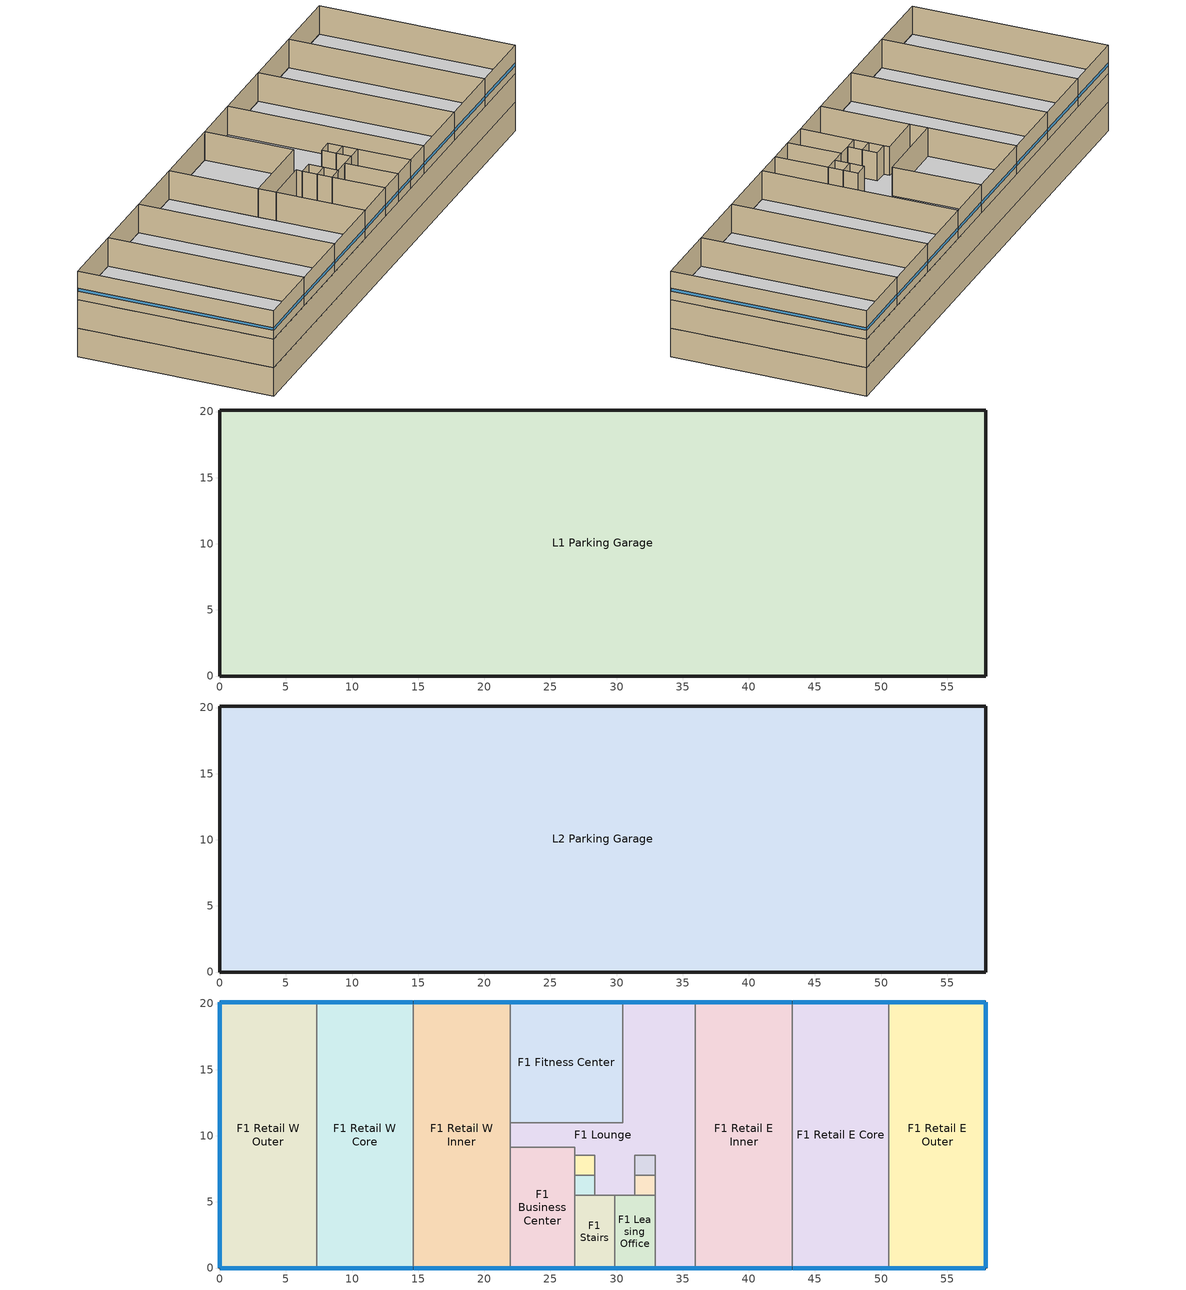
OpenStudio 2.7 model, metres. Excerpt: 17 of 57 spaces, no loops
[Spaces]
L1 Parking Garage
 floor ground (Surface 415 SlabOnOrBelowGrade): 57.91,20.12 57.91,0 0,0 0,20.12 z-6.1
 wall ground (Surface 416 BelowGradeWall): 57.91,0 57.91,20.12 z-6.1:-3.05
 wall ground (Surface 417 BelowGradeWall): 0,0 57.91,0 z-6.1:-3.05
 wall ground (Surface 418 BelowGradeWall): 0,20.12 0,0 z-6.1:-3.05
 wall ground (Surface 419 BelowGradeWall): 57.91,20.12 0,20.12 z-6.1:-3.05
L2 Parking Garage
 floor to L1 Parking Garage (ParkingGarageInteriorFloor): 57.91,20.12 57.91,0 0,0 0,20.12 z-3.05
 wall ground (Surface 422 BelowGradeWall): 0,0 57.91,0 z-3.05:0
 wall ground (Surface 423 BelowGradeWall): 0,20.12 0,0 z-3.05:0
 wall ground (Surface 424 BelowGradeWall): 57.91,20.12 0,20.12 z-3.05:0
 wall ground (Surface 425 BelowGradeWall): 57.91,0 57.91,20.12 z-3.05:0
F1 Business Center
 floor to L2 Parking Garage (OtherFloor): 26.82,9.14 26.82,0 21.95,0 21.95,9.14 z0
 wall outside (NonResMetalFramedWall): 21.95,0 26.82,0 z0:3.05
 wall to F1 Lounge (MetalFrameWallInterior): 26.82,8.53 26.82,9.14 21.95,9.14 z0:3.05
 wall to F1 Elevator NW (MetalFrameWallInterior): 26.82,7.01 26.82,8.53 z0:3.05
 wall to F1 Elevator SW (MetalFrameWallInterior): 26.82,5.49 26.82,7.01 z0:3.05
 wall to F1 Stairs (MetalFrameWallInterior): 26.82,0 26.82,5.49 z0:3.05
 wall to F1 Retail W Inner (MetalFrameWallInterior): 21.95,9.14 21.95,0 z0:3.05
 window (Nonres Fixed Window): 21.97,0 26.8,0 z0.91:1.22
F1 Lounge
 floor to L2 Parking Garage (OtherFloor): 35.97,20.12 35.97,0 32.92,0 32.92,8.53 31.39,8.53 31.39,5.49 28.35,5.49 28.35,8.53 26.82,8.53 26.82,9.14 21.95,9.14 21.95,10.97 30.48,10.97 30.48,20.12 z0
 wall outside (NonResMetalFramedWall): 32.92,0 35.97,0 / 35.97,20.12 30.48,20.12 z0:3.05
 wall to F1 Elevator NE: 31.39,7.01 31.39,8.53 32.92,8.53 32.92,7.01 z0:3.05
 wall to F1 Elevator NW: 26.82,8.53 28.35,8.53 28.35,7.01 z0:3.05
 wall to F1 Elevator SE: 31.39,5.49 31.39,7.01 / 32.92,7.01 32.92,5.49 z0:3.05
 wall to F1 Elevator SW: 28.35,7.01 28.35,5.49 z0:3.05
 wall to F1 Fitness Center: 30.48,20.12 30.48,10.97 21.95,10.97 z0:3.05
 wall to F1 Leasing Office: 29.87,5.49 31.39,5.49 / 32.92,5.49 32.92,0 z0:3.05
 wall to F1 Stairs (MetalFrameWallInterior): 28.35,5.49 29.87,5.49 z0:3.05
 wall to F1 Retail W Inner (MetalFrameWallInterior): 21.95,10.97 21.95,9.14 z0:3.05
 wall to F1 Retail E Inner (MetalFrameWallInterior): 35.97,0 35.97,20.12 z0:3.05
 window (Nonres Fixed Window): 32.94,0 35.94,0 / 35.94,20.12 30.51,20.12 z0.91:1.22
F1 Elevator NW
 floor to L2 Parking Garage (OtherFloor): 28.35,8.53 28.35,7.01 26.82,7.01 26.82,8.53 z0
 wall to F1 Elevator SW (MetalFrameWallInterior): 26.82,7.01 28.35,7.01 z0:3.05
F1 Elevator SW
 floor to L2 Parking Garage (OtherFloor): 28.35,7.01 28.35,5.49 26.82,5.49 26.82,7.01 z0
 wall to F1 Stairs (MetalFrameWallInterior): 26.82,5.49 28.35,5.49 z0:3.05
F1 Stairs
 floor to L2 Parking Garage (OtherFloor): 29.87,5.49 29.87,0 26.82,0 26.82,5.49 z0
 wall outside (NonResMetalFramedWall): 26.82,0 29.87,0 z0:3.05
 wall to F1 Leasing Office: 29.87,0 29.87,5.49 z0:3.05
 window (Nonres Fixed Window): 26.85,0 29.85,0 z0.91:1.22
F1 Retail W Inner
 floor to L2 Parking Garage (OtherFloor): 21.95,20.12 21.95,0 14.63,0 14.63,20.12 z0
 wall outside (NonResMetalFramedWall): 21.95,20.12 14.63,20.12 / 14.63,0 21.95,0 z0:3.05
 wall to F1 Fitness Center: 21.95,10.97 21.95,20.12 z0:3.05
 wall to F1 Retail W Core: 14.63,20.12 14.63,0 z0:3.05
 window (Nonres Fixed Window): 21.92,20.12 14.66,20.12 / 14.66,0 21.92,0 z0.91:1.22
F1 Elevator NE
 floor to L2 Parking Garage (OtherFloor): 32.92,8.53 32.92,7.01 31.39,7.01 31.39,8.53 z0
 wall to F1 Elevator SE (MetalFrameWallInterior): 31.39,7.01 32.92,7.01 z0:3.05
F1 Elevator SE
 floor to L2 Parking Garage (OtherFloor): 32.92,7.01 32.92,5.49 31.39,5.49 31.39,7.01 z0
 wall to F1 Leasing Office (MetalFrameWallInterior): 31.39,5.49 32.92,5.49 z0:3.05
F1 Leasing Office
 floor to L2 Parking Garage (OtherFloor): 32.92,5.49 32.92,0 29.87,0 29.87,5.49 z0
 wall outside (NonResMetalFramedWall): 29.87,0 32.92,0 z0:3.05
 window (Nonres Fixed Window): 29.9,0 32.89,0 z0.91:1.22
F1 Fitness Center
 floor to L2 Parking Garage (OtherFloor): 30.48,20.12 30.48,10.97 21.95,10.97 21.95,20.12 z0
 wall outside (NonResMetalFramedWall): 30.48,20.12 21.95,20.12 z0:3.05
 window (Nonres Fixed Window): 30.45,20.12 21.97,20.12 z0.91:1.22
F1 Retail E Inner
 floor to L2 Parking Garage (OtherFloor): 43.28,20.12 43.28,0 35.97,0 35.97,20.12 z0
 wall outside (NonResMetalFramedWall): 43.28,20.12 35.97,20.12 / 35.97,0 43.28,0 z0:3.05
 wall to F1 Retail E Core: 43.28,0 43.28,20.12 z0:3.05
 window (Nonres Fixed Window): 43.26,20.12 35.99,20.12 / 35.99,0 43.26,0 z0.91:1.22
F1 Retail E Core
 floor to L2 Parking Garage (OtherFloor): 50.6,20.12 50.6,0 43.28,0 43.28,20.12 z0
 wall outside (NonResMetalFramedWall): 50.6,20.12 43.28,20.12 / 43.28,0 50.6,0 z0:3.05
 wall to F1 Retail E Outer (MetalFrameWallInterior): 50.6,0 50.6,20.12 z0:3.05
 window (Nonres Fixed Window): 50.57,20.12 43.31,20.12 / 43.31,0 50.57,0 z0.91:1.22
F1 Retail E Outer
 floor to L2 Parking Garage (OtherFloor): 57.91,20.12 57.91,0 50.6,0 50.6,20.12 z0
 wall outside (NonResMetalFramedWall): 50.6,0 57.91,0 57.91,20.12 50.6,20.12 z0:3.05
 window (Nonres Fixed Window): 57.89,20.12 50.62,20.12 / 57.91,0.03 57.91,20.09 / 50.62,0 57.89,0 z0.91:1.22
F1 Retail W Core
 floor to L2 Parking Garage (OtherFloor): 14.63,20.12 14.63,0 7.32,0 7.32,20.12 z0
 wall outside (NonResMetalFramedWall): 14.63,20.12 7.32,20.12 / 7.32,0 14.63,0 z0:3.05
 wall to F1 Retail W Outer (MetalFrameWallInterior): 7.32,20.12 7.32,0 z0:3.05
 window (Nonres Fixed Window): 14.61,20.12 7.34,20.12 / 7.34,0 14.61,0 z0.91:1.22
F1 Retail W Outer
 floor to L2 Parking Garage (OtherFloor): 7.32,20.12 7.32,0 0,0 0,20.12 z0
 wall outside (NonResMetalFramedWall): 7.32,20.12 0,20.12 0,0 7.32,0 z0:3.05
 window (Nonres Fixed Window): 0,20.09 0,0.03 / 7.29,20.12 0.03,20.12 / 0.03,0 7.29,0 z0.91:1.22
[Site]
CA_ARCATA-AP_USA Design_Conditions: Latitude {deg}=40.98; Longitude {deg}=-124.11; Time Zone {hr}=-8; Elevation {m}=64.008
[SizingPeriod:DesignDay] Barometric Pressure {Pa}=100559; Sky Clearness=0; Rain Indicator=0; Snow Indicator=0; Day of Month=21; Daylight Saving Time Indicator=0; Dry-Bulb Temperature Range Modifier Type=DefaultMultipliers
Name | Maximum Dry-Bulb Temperature {C} | Daily Dry-Bulb Temperature Range {deltaC} | Humidity Indicating Conditions at Maximum Dry-Bulb | Wind Speed {m/s} | Wind Direction {deg} | Month | Day Type | Humidity Indicating Type | Solar Model Indicator | ASHRAE Taub | ASHRAE Taud
CA_ARCATA-AP Ann Htg 99.6% Condns DB | -0.7 | 0 | -0.7 | 1.7 | 90 | 12 | WinterDesignDay | Wetbulb | ASHRAEClearSky
CA_ARCATA-AP Ann Clg .4% Condns DB=>MWB | 21.5 | 6.3 | 15 | 4.4 | 340 | 8 | SummerDesignDay | Wetbulb | ASHRAETau | 0.353 | 2.51
CA_ARCATA-AP Ann Clg .4% Condns WB=>MDB | 19.3 | 6.3 | 16.9 | 4.4 | 340 | 8 | SummerDesignDay | Wetbulb | ASHRAETau | 0.353 | 2.51
CA_ARCATA-AP Ann Clg .4% Condns DP=>MDB | 17.6 | 6.3 | 16 | 4.4 | 340 | 8 | SummerDesignDay | Dewpoint | ASHRAETau | 0.353 | 2.51
[Site:WaterMainsTemperature]
Calculation Method=Schedule; Temperature Schedule=WaterMainCZ01
[Building]
Building 1: North Axis {deg}=0
[Material]
Name | Roughness | Thickness {m} | Conductivity {W/m-K} | Density {kg/m3} | Specific Heat {J/kg-K} | Thermal Absorptance | Solar Absorptance | Visible Absorptance
Carpet - 3/4 in. | Smooth | 0.01905 | 0.0455183 | 288.332 | 1381.644 | 0.9 | 0.7 | 0.8
Metal Deck - 1/16 in. | MediumRough | 0.0015875 | 45.3452 | 7820.53 | 502.416 | 0.9 | 0.7 | 0.8
Air - Metal Wall Framing - 16 or 24 in. OC | Smooth | 0.1397 | 1.22017 | 1.28148 | 1004.832
Concrete - 140 lb/ft3 - 10 in.; Concrete - 140 lb/ft3 - 10 in. 1 | MediumRough | 0.254 | 1.9514 | 2239.06 | 921.096 | 0.9 | 0.7 | 0.8
Plywood - 5/8 in. | Smooth | 0.016002 | 0.11544 | 480.554 | 1884.06
Compliance Insulation R9.40 | Smooth | 0.0381061 | 0.0230188 | 16.0185 | 1130.436
Compliance Insulation R6.00 | Smooth | 0.024323 | 0.0230188 | 16.0185 | 1130.436
Compliance Insulation R12.00 | Smooth | 0.0486461 | 0.0230188 | 16.0185 | 1130.436
Gypsum Board - 5/8 in. 1 | MediumRough | 0.016002 | 0.158656 | 640.739 | 1130.436 | 0.9 | 0.7 | 0.8
Gypsum Board - 5/8 in. 2 | Smooth | 0.016002 | 0.158656 | 640.739 | 1130.436 | 0.9 | 0.7 | 0.8
Stucco - 7/8 in. 1 | MediumRough | 0.022352 | 0.700948 | 1855.1 | 837.36 | 0.9 | 0.7 | 0.8
Compliance Insulation R0.20 1; Compliance Insulation R0.20 2 | Smooth | 0.000810768 | 0.0230188 | 16.0185 | 1130.436
Gypsum Board - 1/2 in. 1 | Smooth | 0.0127 | 0.158656 | 640.739 | 1130.436 | 0.9 | 0.7 | 0.8
[Material:NoMass]
MetalFrameWall16inOC R15.00: Roughness=Smooth; Thermal Resistance {m2-K/W}=0.230528
[Construction]
MetalFrameWallInterior: Gypsum Board - 5/8 in. 1, MetalFrameWall16inOC R15.00, Gypsum Board - 5/8 in. 2
OtherFloor: Concrete - 140 lb/ft3 - 10 in., Compliance Insulation R9.40, Compliance Insulation R6.00, Plywood - 5/8 in., Carpet - 3/4 in.
ParkingGarageInteriorFloor: Metal Deck - 1/16 in., Concrete - 140 lb/ft3 - 10 in. 1
NonResMetalFramedWall: Stucco - 7/8 in. 1, Compliance Insulation R12.00, Compliance Insulation R0.20 1, Compliance Insulation R0.20 2, Air - Metal Wall Framing - 16 or 24 in. OC, Gypsum Board - 1/2 in. 1
Nonres Fixed Window: Nonres Fixed Window Material
[WindowMaterial:SimpleGlazingSystem]
Nonres Fixed Window Material: U-Factor {W/m2-K}=2.04417; Solar Heat Gain Coefficient=0.25; Visible Transmittance=0.42
[Construction:FfactorGroundFloor]
Surface 415 SlabOnOrBelowGrade: F-Factor {W/m-K}=1.26344; Area {m2}=1165; PerimeterExposed {m}=0
[Construction:CfactorUndergroundWall] C-Factor {W/m2-K}=6.47322; Height {m}=3.048
Surface 416 BelowGradeWall; Surface 417 BelowGradeWall; Surface 418 BelowGradeWall; Surface 419 BelowGradeWall; Surface 422 BelowGradeWall; Surface 423 BelowGradeWall; Surface 424 BelowGradeWall; Surface 425 BelowGradeWall
[Space]
Name | Building Story | Thermal Zone | Design Specification Outdoor Air Object
L1 Parking Garage | Building Story Parking Garage L1 | Thermal Zone: L1 Parking Garage | Thermal Zone: L1 Parking Garage Design Specification Outdoor Air
L2 Parking Garage | Building Story Parking Garage L2 | Thermal Zone: L2 Parking Garage | Thermal Zone: L2 Parking Garage Design Specification Outdoor Air
F1 Business Center | Building Story Nonresidential | Thermal Zone: F1 Business Center | Thermal Zone: F1 Business Center Design Specification Outdoor Air
F1 Elevator NE; F1 Elevator NW; F1 Elevator SE; F1 Elevator SW; F1 Lounge; F1 Stairs | Building Story Nonresidential | Thermal Zone: F1 Lounge | Thermal Zone: F1 Lounge Design Specification Outdoor Air
F1 Fitness Center | Building Story Nonresidential | Thermal Zone: F1 Fitness Center | Thermal Zone: F1 Fitness Center Design Specification Outdoor Air
F1 Leasing Office | Building Story Nonresidential | Thermal Zone: F1 Leasing Office | Thermal Zone: F1 Leasing Office Design Specification Outdoor Air
F1 Retail E Core; F1 Retail E Inner | Building Story Nonresidential | Thermal Zone: F1 Retail E Core | Thermal Zone: F1 Retail E Core Design Specification Outdoor Air
F1 Retail E Outer | Building Story Nonresidential | Thermal Zone: F1 Retail E Outer | Thermal Zone: F1 Retail E Outer Design Specification Outdoor Air
F1 Retail W Core; F1 Retail W Inner | Building Story Nonresidential | Thermal Zone: F1 Retail W Core | Thermal Zone: F1 Retail W Core Design Specification Outdoor Air
F1 Retail W Outer | Building Story Nonresidential | Thermal Zone: F1 Retail W Outer | Thermal Zone: F1 Retail W Outer Design Specification Outdoor Air
[ThermalZone] Multiplier=1; Use Ideal Air Loads=No
Name | Thermostat | Primary Daylighting Control | Fraction of Zone Controlled by Primary Daylighting Control | Secondary Daylighting Control | Fraction of Zone Controlled by Secondary Daylighting Control
Thermal Zone: L1 Parking Garage; Thermal Zone: L2 Parking Garage
Thermal Zone: F1 Business Center | Thermal Zone: F1 Business Center Thermostat
Thermal Zone: F1 Fitness Center | Thermal Zone: F1 Fitness Center Thermostat
Thermal Zone: F1 Leasing Office | Thermal Zone: F1 Leasing Office Thermostat
Thermal Zone: F1 Lounge | Thermal Zone: F1 Lounge Thermostat
Thermal Zone: F1 Retail E Core | Thermal Zone: F1 Retail E Core Thermostat | Daylighting Control 1 | 0.121212 | Daylighting Control 2 | 0.121212
Thermal Zone: F1 Retail E Outer | Thermal Zone: F1 Retail E Outer Thermostat | Daylighting Control 3 | 0.267677 | Daylighting Control 4 | 0.227273
Thermal Zone: F1 Retail W Core | Thermal Zone: F1 Retail W Core Thermostat | Daylighting Control 5 | 0.121212 | Daylighting Control 6 | 0.121212
Thermal Zone: F1 Retail W Outer | Thermal Zone: F1 Retail W Outer Thermostat | Daylighting Control 7 | 0.267677 | Daylighting Control 8 | 0.227273
[BuildingStory]
Building Story Parking Garage L1; Building Story Parking Garage L2; Building Story Nonresidential
[People:Definition] Number of People Calculation Method=People/Area; Fraction Radiant=0.3
Name | People per Space Floor Area {person/m2} | Sensible Heat Fraction
L1 Parking Garage People Definition; L2 Parking Garage People Definition | 0.0269098 | 0.555556
F1 Business Center People Definition; F1 Leasing Office People Definition | 0.0538196 | 0.555556
F1 Elevator NE People Definition; F1 Elevator NW People Definition; F1 Elevator SE People Definition; F1 Elevator SW People Definition | 0.0161459 | 0.5
F1 Fitness Center People Definition | 0.107639 | 0.225664
F1 Lounge People Definition | 0.358815 | 0.5
F1 Retail E Core People Definition; F1 Retail E Inner People Definition; F1 Retail E Outer People Definition; F1 Retail W Core People Definition; F1 Retail W Inner People Definition; F1 Retail W Outer People Definition | 0.0897172 | 0.555556
F1 Stairs People Definition | 0.0538196 | 0.5
[People] Multiplier=1
Name | People Definition | Space or SpaceType | Number of People Schedule | Activity Level Schedule
L1 Parking Garage People | L1 Parking Garage People Definition | L1 Parking Garage | ParkingOccupancy | L1 Parking Garage People Activity Level
L2 Parking Garage People | L2 Parking Garage People Definition | L2 Parking Garage | ParkingOccupancy | L2 Parking Garage People Activity Level
F1 Business Center People | F1 Business Center People Definition | F1 Business Center | RetailOccupancy | F1 Business Center People Activity Level
F1 Elevator NE People | F1 Elevator NE People Definition | F1 Elevator NE | RetailOccupancy | F1 Elevator NE People Activity Level
F1 Elevator NW People | F1 Elevator NW People Definition | F1 Elevator NW | RetailOccupancy | F1 Elevator NW People Activity Level
F1 Elevator SE People | F1 Elevator SE People Definition | F1 Elevator SE | RetailOccupancy | F1 Elevator SE People Activity Level
F1 Elevator SW People | F1 Elevator SW People Definition | F1 Elevator SW | RetailOccupancy | F1 Elevator SW People Activity Level
F1 Fitness Center People | F1 Fitness Center People Definition | F1 Fitness Center | RetailOccupancy | F1 Fitness Center People Activity Level
F1 Leasing Office People | F1 Leasing Office People Definition | F1 Leasing Office | RetailOccupancy | F1 Leasing Office People Activity Level
F1 Lounge People | F1 Lounge People Definition | F1 Lounge | RetailOccupancy | F1 Lounge People Activity Level
F1 Retail E Core People | F1 Retail E Core People Definition | F1 Retail E Core | RetailOccupancy | F1 Retail E Core People Activity Level
F1 Retail E Inner People | F1 Retail E Inner People Definition | F1 Retail E Inner | RetailOccupancy | F1 Retail E Inner People Activity Level
F1 Retail E Outer People | F1 Retail E Outer People Definition | F1 Retail E Outer | RetailOccupancy | F1 Retail E Outer People Activity Level
F1 Retail W Core People | F1 Retail W Core People Definition | F1 Retail W Core | RetailOccupancy | F1 Retail W Core People Activity Level
F1 Retail W Inner People | F1 Retail W Inner People Definition | F1 Retail W Inner | RetailOccupancy | F1 Retail W Inner People Activity Level
F1 Retail W Outer People | F1 Retail W Outer People Definition | F1 Retail W Outer | RetailOccupancy | F1 Retail W Outer People Activity Level
F1 Stairs People | F1 Stairs People Definition | F1 Stairs | RetailOccupancy | F1 Stairs People Activity Level
[SpaceInfiltration:DesignFlowRate] Temperature Term Coefficient=0; Velocity Squared Term Coefficient=0
Name | Space or SpaceType | Schedule | Design Flow Rate Calculation Method | Flow per Exterior Surface Area {m3/s-m2} | Constant Term Coefficient | Velocity Term Coefficient | Design Flow Rate {m3/s}
L1 Parking Garage Space Infiltration Design Flow Rate 1 | L1 Parking Garage | On | Flow/ExteriorWallArea | 0.000227584 | 0 | 0.224052
L1 Parking Garage Space Infiltration Design Flow Rate 2 | L1 Parking Garage | ParkingHVACAvail | Flow/Space |  | 1 | 0 | 4.43867
L2 Parking Garage Space Infiltration Design Flow Rate 1 | L2 Parking Garage | On | Flow/ExteriorWallArea | 0.000227584 | 0 | 0.224052
L2 Parking Garage Space Infiltration Design Flow Rate 2 | L2 Parking Garage | ParkingHVACAvail | Flow/Space |  | 1 | 0 | 4.43867
F1 Business Center Space Infiltration Design Flow Rate 1 | F1 Business Center | RetailInfiltration | Flow/ExteriorWallArea | 0.000227584 | 0 | 0.224052
F1 Elevator NE Space Infiltration Design Flow Rate 1 | F1 Elevator NE | On | Flow/ExteriorWallArea | 0.000227584 | 0 | 0.224052
F1 Elevator NW Space Infiltration Design Flow Rate 1 | F1 Elevator NW | On | Flow/ExteriorWallArea | 0.000227584 | 0 | 0.224052
F1 Elevator SE Space Infiltration Design Flow Rate 1 | F1 Elevator SE | On | Flow/ExteriorWallArea | 0.000227584 | 0 | 0.224052
F1 Elevator SW Space Infiltration Design Flow Rate 1 | F1 Elevator SW | On | Flow/ExteriorWallArea | 0.000227584 | 0 | 0.224052
F1 Fitness Center Space Infiltration Design Flow Rate 1 | F1 Fitness Center | RetailInfiltration | Flow/ExteriorWallArea | 0.000227584 | 0 | 0.224052
F1 Leasing Office Space Infiltration Design Flow Rate 1 | F1 Leasing Office | RetailInfiltration | Flow/ExteriorWallArea | 0.000227584 | 0 | 0.224052
F1 Lounge Space Infiltration Design Flow Rate 1 | F1 Lounge | RetailInfiltration | Flow/ExteriorWallArea | 0.000227584 | 0 | 0.224052
F1 Retail E Core Space Infiltration Design Flow Rate 1 | F1 Retail E Core | RetailInfiltration | Flow/ExteriorWallArea | 0.000227584 | 0 | 0.224052
F1 Retail E Inner Space Infiltration Design Flow Rate 1 | F1 Retail E Inner | RetailInfiltration | Flow/ExteriorWallArea | 0.000227584 | 0 | 0.224052
F1 Retail E Outer Space Infiltration Design Flow Rate 1 | F1 Retail E Outer | RetailInfiltration | Flow/ExteriorWallArea | 0.000227584 | 0 | 0.224052
F1 Retail W Core Space Infiltration Design Flow Rate 1 | F1 Retail W Core | RetailInfiltration | Flow/ExteriorWallArea | 0.000227584 | 0 | 0.224052
F1 Retail W Inner Space Infiltration Design Flow Rate 1 | F1 Retail W Inner | RetailInfiltration | Flow/ExteriorWallArea | 0.000227584 | 0 | 0.224052
F1 Retail W Outer Space Infiltration Design Flow Rate 1 | F1 Retail W Outer | RetailInfiltration | Flow/ExteriorWallArea | 0.000227584 | 0 | 0.224052
F1 Stairs Space Infiltration Design Flow Rate 1 | F1 Stairs | On | Flow/ExteriorWallArea | 0.000227584 | 0 | 0.224052
[Lights:Definition] Design Level Calculation Method=Watts/Area; Fraction Radiant=0.58; Return Air Fraction=0
Name | Watts per Space Floor Area {W/m2}
L1 Parking Garage Regulated Lights Definition; L2 Parking Garage Regulated Lights Definition | 1.07639
F1 Business Center Regulated Lights Definition; F1 Lounge Regulated Lights Definition | 6.99654
F1 Elevator NE Regulated Lights Definition; F1 Elevator NW Regulated Lights Definition; F1 Elevator SE Regulated Lights Definition; F1 Elevator SW Regulated Lights Definition | 4.30556
F1 Fitness Center Regulated Lights Definition; F1 Stairs Regulated Lights Definition | 5.38196
F1 Leasing Office Regulated Lights Definition | 7.53474
F1 Retail E Core Regulated Lights Definition; F1 Retail E Inner Regulated Lights Definition; F1 Retail E Outer Regulated Lights Definition; F1 Retail W Core Regulated Lights Definition; F1 Retail W Inner Regulated Lights Definition; F1 Retail W Outer Regulated Lights Definition | 10.7639
[Lights] Fraction Replaceable=1
Name | Lights Definition | Space or SpaceType | Schedule
L1 Parking Garage Regulated Lights | L1 Parking Garage Regulated Lights Definition | L1 Parking Garage | ParkingLights
L2 Parking Garage Regulated Lights | L2 Parking Garage Regulated Lights Definition | L2 Parking Garage | ParkingLights
F1 Business Center Regulated Lights | F1 Business Center Regulated Lights Definition | F1 Business Center | RetailLights
F1 Elevator NE Regulated Lights | F1 Elevator NE Regulated Lights Definition | F1 Elevator NE | RetailLights
F1 Elevator NW Regulated Lights | F1 Elevator NW Regulated Lights Definition | F1 Elevator NW | RetailLights
F1 Elevator SE Regulated Lights | F1 Elevator SE Regulated Lights Definition | F1 Elevator SE | RetailLights
F1 Elevator SW Regulated Lights | F1 Elevator SW Regulated Lights Definition | F1 Elevator SW | RetailLights
F1 Fitness Center Regulated Lights | F1 Fitness Center Regulated Lights Definition | F1 Fitness Center | RetailLights
F1 Leasing Office Regulated Lights | F1 Leasing Office Regulated Lights Definition | F1 Leasing Office | RetailLights
F1 Lounge Regulated Lights | F1 Lounge Regulated Lights Definition | F1 Lounge | RetailLights
F1 Retail E Core Regulated Lights | F1 Retail E Core Regulated Lights Definition | F1 Retail E Core | RetailLights
F1 Retail E Inner Regulated Lights | F1 Retail E Inner Regulated Lights Definition | F1 Retail E Inner | RetailLights
F1 Retail E Outer Regulated Lights | F1 Retail E Outer Regulated Lights Definition | F1 Retail E Outer | RetailLights
F1 Retail W Core Regulated Lights | F1 Retail W Core Regulated Lights Definition | F1 Retail W Core | RetailLights
F1 Retail W Inner Regulated Lights | F1 Retail W Inner Regulated Lights Definition | F1 Retail W Inner | RetailLights
F1 Retail W Outer Regulated Lights | F1 Retail W Outer Regulated Lights Definition | F1 Retail W Outer | RetailLights
F1 Stairs Regulated Lights | F1 Stairs Regulated Lights Definition | F1 Stairs | RetailLights
[ElectricEquipment:Definition] Design Level Calculation Method=Watts/Area; Fraction Latent=0; Fraction Radiant=0.2; Fraction Lost=0
Name | Watts per Space Floor Area {W/m2}
F1 Business Center Recepticle Loads Definition; F1 Leasing Office Recepticle Loads Definition | 16.1459
F1 Elevator NE Recepticle Loads Definition; F1 Elevator NW Recepticle Loads Definition; F1 Elevator SE Recepticle Loads Definition; F1 Elevator SW Recepticle Loads Definition | 32.2917
F1 Fitness Center Recepticle Loads Definition | 5.38196
F1 Lounge Recepticle Loads Definition; F1 Retail E Core Recepticle Loads Definition; F1 Retail E Inner Recepticle Loads Definition; F1 Retail E Outer Recepticle Loads Definition; F1 Retail W Core Recepticle Loads Definition; F1 Retail W Inner Recepticle Loads Definition; F1 Retail W Outer Recepticle Loads Definition | 10.7639
[ElectricEquipment] Schedule=RetailReceptacle
Name | Electric Equipment Definition | Space or SpaceType
F1 Business Center Recepticle Loads | F1 Business Center Recepticle Loads Definition | F1 Business Center
F1 Elevator NE Recepticle Loads | F1 Elevator NE Recepticle Loads Definition | F1 Elevator NE
F1 Elevator NW Recepticle Loads | F1 Elevator NW Recepticle Loads Definition | F1 Elevator NW
F1 Elevator SE Recepticle Loads | F1 Elevator SE Recepticle Loads Definition | F1 Elevator SE
F1 Elevator SW Recepticle Loads | F1 Elevator SW Recepticle Loads Definition | F1 Elevator SW
F1 Fitness Center Recepticle Loads | F1 Fitness Center Recepticle Loads Definition | F1 Fitness Center
F1 Leasing Office Recepticle Loads | F1 Leasing Office Recepticle Loads Definition | F1 Leasing Office
F1 Lounge Recepticle Loads | F1 Lounge Recepticle Loads Definition | F1 Lounge
F1 Retail E Core Recepticle Loads | F1 Retail E Core Recepticle Loads Definition | F1 Retail E Core
F1 Retail E Inner Recepticle Loads | F1 Retail E Inner Recepticle Loads Definition | F1 Retail E Inner
F1 Retail E Outer Recepticle Loads | F1 Retail E Outer Recepticle Loads Definition | F1 Retail E Outer
F1 Retail W Core Recepticle Loads | F1 Retail W Core Recepticle Loads Definition | F1 Retail W Core
F1 Retail W Inner Recepticle Loads | F1 Retail W Inner Recepticle Loads Definition | F1 Retail W Inner
F1 Retail W Outer Recepticle Loads | F1 Retail W Outer Recepticle Loads Definition | F1 Retail W Outer
[DesignSpecification:OutdoorAir] Outdoor Air Method=Maximum
Name | Outdoor Air Flow per Person {m3/s-person} | Outdoor Air Flow per Floor Area {m3/s-m2}
Thermal Zone: L1 Parking Garage Design Specification Outdoor Air; Thermal Zone: L2 Parking Garage Design Specification Outdoor Air | 0 | 0
Thermal Zone: F1 Business Center Design Specification Outdoor Air; Thermal Zone: F1 Leasing Office Design Specification Outdoor Air | 0 | 0.000762
Thermal Zone: F1 Fitness Center Design Specification Outdoor Air | 0 | 0.00254
Thermal Zone: F1 Lounge Design Specification Outdoor Air | 0.0070541 | 0.000712389
Thermal Zone: F1 Retail E Core Design Specification Outdoor Air; Thermal Zone: F1 Retail E Outer Design Specification Outdoor Air; Thermal Zone: F1 Retail W Core Design Specification Outdoor Air; Thermal Zone: F1 Retail W Outer Design Specification Outdoor Air | 0 | 0.00127
[ThermostatSetpoint:DualSetpoint] Heating Setpoint Temperature Schedule=RetailHtgSetpt; Cooling Setpoint Temperature Schedule=RetailClgSetpt
Thermal Zone: F1 Business Center Thermostat; Thermal Zone: F1 Fitness Center Thermostat; Thermal Zone: F1 Leasing Office Thermostat; Thermal Zone: F1 Lounge Thermostat; Thermal Zone: F1 Retail E Core Thermostat; Thermal Zone: F1 Retail E Outer Thermostat; Thermal Zone: F1 Retail W Core Thermostat; Thermal Zone: F1 Retail W Outer Thermostat
[Daylighting:Control] Position Z-Coordinate {m}=0.762; Lighting Control Type=Continuous; Minimum Input Power Fraction for Continuous Dimming Control=0.2; Minimum Light Output Fraction for Continuous Dimming Control=0.2
Name | Space | Position X-Coordinate {m} | Position Y-Coordinate {m} | Illuminance Setpoint {lux}
Daylighting Control 1 | F1 Retail E Core | 46.9392 | 1.22133 | 825
Daylighting Control 2 | F1 Retail E Core | 46.9392 | 2.44266 | 1100
Daylighting Control 3 | F1 Retail E Outer | 54.2544 | 1.22133 | 825
Daylighting Control 4 | F1 Retail E Outer | 54.2544 | 2.44266 | 1100
Daylighting Control 5 | F1 Retail W Core | 10.9728 | 1.22133 | 825
Daylighting Control 6 | F1 Retail W Inner | 18.288 | 2.44266 | 1100
Daylighting Control 7 | F1 Retail W Outer | 3.6576 | 1.22133 | 825
Daylighting Control 8 | F1 Retail W Outer | 3.6576 | 2.44266 | 1100
[Schedule:Day]
OnDay; ParkingHVACAvailSun; ParkingHVACAvailWD; ParkingHVACAvailSat; AllOnHVACAvailDay: 1, 0, 1, 2, 0, 1, 3, 0, 1, 4, 0, 1, 5, 0, 1, 6, 0, 1, 7, 0, 1, 8, 0, 1, 9, 0, 1, 10, 0, 1, 11, 0, 1, 12, 0, 1, 13, 0, 1, 14, 0, 1, 15, 0, 1, 16, 0, 1, 17, 0, 1, 18, 0, 1, 19, 0, 1, 20, 0, 1, 21, 0, 1, 22, 0, 1, 23, 0, 1, 24, 0, 1
OffDay; ParkingOccupancySun; ParkingOccupancyWD; ParkingOccupancySat: 1, 0, 0, 2, 0, 0, 3, 0, 0, 4, 0, 0, 5, 0, 0, 6, 0, 0, 7, 0, 0, 8, 0, 0, 9, 0, 0, 10, 0, 0, 11, 0, 0, 12, 0, 0, 13, 0, 0, 14, 0, 0, 15, 0, 0, 16, 0, 0, 17, 0, 0, 18, 0, 0, 19, 0, 0, 20, 0, 0, 21, 0, 0, 22, 0, 0, 23, 0, 0, 24, 0, 0
WaterMainCZ01Jan: 1, 0, 9, 2, 0, 9, 3, 0, 9, 4, 0, 9, 5, 0, 9, 6, 0, 9, 7, 0, 9, 8, 0, 9, 9, 0, 9, 10, 0, 9, 11, 0, 9, 12, 0, 9, 13, 0, 9, 14, 0, 9, 15, 0, 9, 16, 0, 9, 17, 0, 9, 18, 0, 9, 19, 0, 9, 20, 0, 9, 21, 0, 9, 22, 0, 9, 23, 0, 9, 24, 0, 9
WaterMainCZ01Feb: 1, 0, 9.27778, 2, 0, 9.27778, 3, 0, 9.27778, 4, 0, 9.27778, 5, 0, 9.27778, 6, 0, 9.27778, 7, 0, 9.27778, 8, 0, 9.27778, 9, 0, 9.27778, 10, 0, 9.27778, 11, 0, 9.27778, 12, 0, 9.27778, 13, 0, 9.27778, 14, 0, 9.27778, 15, 0, 9.27778, 16, 0, 9.27778, 17, 0, 9.27778, 18, 0, 9.27778, 19, 0, 9.27778, 20, 0, 9.27778, 21, 0, 9.27778, 22, 0, 9.27778, 23, 0, 9.27778, 24, 0, 9.27778
WaterMainCZ01Mar: 1, 0, 8.83333, 2, 0, 8.83333, 3, 0, 8.83333, 4, 0, 8.83333, 5, 0, 8.83333, 6, 0, 8.83333, 7, 0, 8.83333, 8, 0, 8.83333, 9, 0, 8.83333, 10, 0, 8.83333, 11, 0, 8.83333, 12, 0, 8.83333, 13, 0, 8.83333, 14, 0, 8.83333, 15, 0, 8.83333, 16, 0, 8.83333, 17, 0, 8.83333, 18, 0, 8.83333, 19, 0, 8.83333, 20, 0, 8.83333, 21, 0, 8.83333, 22, 0, 8.83333, 23, 0, 8.83333, 24, 0, 8.83333
WaterMainCZ01Apr: 1, 0, 9.22222, 2, 0, 9.22222, 3, 0, 9.22222, 4, 0, 9.22222, 5, 0, 9.22222, 6, 0, 9.22222, 7, 0, 9.22222, 8, 0, 9.22222, 9, 0, 9.22222, 10, 0, 9.22222, 11, 0, 9.22222, 12, 0, 9.22222, 13, 0, 9.22222, 14, 0, 9.22222, 15, 0, 9.22222, 16, 0, 9.22222, 17, 0, 9.22222, 18, 0, 9.22222, 19, 0, 9.22222, 20, 0, 9.22222, 21, 0, 9.22222, 22, 0, 9.22222, 23, 0, 9.22222, 24, 0, 9.22222
WaterMainCZ01May: 1, 0, 8.94444, 2, 0, 8.94444, 3, 0, 8.94444, 4, 0, 8.94444, 5, 0, 8.94444, 6, 0, 8.94444, 7, 0, 8.94444, 8, 0, 8.94444, 9, 0, 8.94444, 10, 0, 8.94444, 11, 0, 8.94444, 12, 0, 8.94444, 13, 0, 8.94444, 14, 0, 8.94444, 15, 0, 8.94444, 16, 0, 8.94444, 17, 0, 8.94444, 18, 0, 8.94444, 19, 0, 8.94444, 20, 0, 8.94444, 21, 0, 8.94444, 22, 0, 8.94444, 23, 0, 8.94444, 24, 0, 8.94444
WaterMainCZ01Jun; WaterMainCZ01Nov: 1, 0, 9.94444, 2, 0, 9.94444, 3, 0, 9.94444, 4, 0, 9.94444, 5, 0, 9.94444, 6, 0, 9.94444, 7, 0, 9.94444, 8, 0, 9.94444, 9, 0, 9.94444, 10, 0, 9.94444, 11, 0, 9.94444, 12, 0, 9.94444, 13, 0, 9.94444, 14, 0, 9.94444, 15, 0, 9.94444, 16, 0, 9.94444, 17, 0, 9.94444, 18, 0, 9.94444, 19, 0, 9.94444, 20, 0, 9.94444, 21, 0, 9.94444, 22, 0, 9.94444, 23, 0, 9.94444, 24, 0, 9.94444
WaterMainCZ01Jul; WaterMainCZ01Oct: 1, 0, 10.3889, 2, 0, 10.3889, 3, 0, 10.3889, 4, 0, 10.3889, 5, 0, 10.3889, 6, 0, 10.3889, 7, 0, 10.3889, 8, 0, 10.3889, 9, 0, 10.3889, 10, 0, 10.3889, 11, 0, 10.3889, 12, 0, 10.3889, 13, 0, 10.3889, 14, 0, 10.3889, 15, 0, 10.3889, 16, 0, 10.3889, 17, 0, 10.3889, 18, 0, 10.3889, 19, 0, 10.3889, 20, 0, 10.3889, 21, 0, 10.3889, 22, 0, 10.3889, 23, 0, 10.3889, 24, 0, 10.3889
WaterMainCZ01Aug: 1, 0, 10.7778, 2, 0, 10.7778, 3, 0, 10.7778, 4, 0, 10.7778, 5, 0, 10.7778, 6, 0, 10.7778, 7, 0, 10.7778, 8, 0, 10.7778, 9, 0, 10.7778, 10, 0, 10.7778, 11, 0, 10.7778, 12, 0, 10.7778, 13, 0, 10.7778, 14, 0, 10.7778, 15, 0, 10.7778, 16, 0, 10.7778, 17, 0, 10.7778, 18, 0, 10.7778, 19, 0, 10.7778, 20, 0, 10.7778, 21, 0, 10.7778, 22, 0, 10.7778, 23, 0, 10.7778, 24, 0, 10.7778
WaterMainCZ01Sep: 1, 0, 10.8333, 2, 0, 10.8333, 3, 0, 10.8333, 4, 0, 10.8333, 5, 0, 10.8333, 6, 0, 10.8333, 7, 0, 10.8333, 8, 0, 10.8333, 9, 0, 10.8333, 10, 0, 10.8333, 11, 0, 10.8333, 12, 0, 10.8333, 13, 0, 10.8333, 14, 0, 10.8333, 15, 0, 10.8333, 16, 0, 10.8333, 17, 0, 10.8333, 18, 0, 10.8333, 19, 0, 10.8333, 20, 0, 10.8333, 21, 0, 10.8333, 22, 0, 10.8333, 23, 0, 10.8333, 24, 0, 10.8333
WaterMainCZ01Dec: 1, 0, 9.16667, 2, 0, 9.16667, 3, 0, 9.16667, 4, 0, 9.16667, 5, 0, 9.16667, 6, 0, 9.16667, 7, 0, 9.16667, 8, 0, 9.16667, 9, 0, 9.16667, 10, 0, 9.16667, 11, 0, 9.16667, 12, 0, 9.16667, 13, 0, 9.16667, 14, 0, 9.16667, 15, 0, 9.16667, 16, 0, 9.16667, 17, 0, 9.16667, 18, 0, 9.16667, 19, 0, 9.16667, 20, 0, 9.16667, 21, 0, 9.16667, 22, 0, 9.16667, 23, 0, 9.16667, 24, 0, 9.16667
RetailOccupancySun: 1, 0, 0, 2, 0, 0, 3, 0, 0, 4, 0, 0, 5, 0, 0, 6, 0, 0, 7, 0, 0, 8, 0, 0, 9, 0, 0, 10, 0, 0.1, 11, 0, 0.2, 12, 0, 0.2, 13, 0, 0.4, 14, 0, 0.4, 15, 0, 0.4, 16, 0, 0.4, 17, 0, 0.4, 18, 0, 0.2, 19, 0, 0.1, 20, 0, 0, 21, 0, 0, 22, 0, 0, 23, 0, 0, 24, 0, 0
RetailOccupancyWD: 1, 0, 0, 2, 0, 0, 3, 0, 0, 4, 0, 0, 5, 0, 0, 6, 0, 0, 7, 0, 0, 8, 0, 0.1, 9, 0, 0.2, 10, 0, 0.5, 11, 0, 0.5, 12, 0, 0.7, 13, 0, 0.7, 14, 0, 0.7, 15, 0, 0.7, 16, 0, 0.8, 17, 0, 0.7, 18, 0, 0.5, 19, 0, 0.5, 20, 0, 0.3, 21, 0, 0.3, 22, 0, 0, 23, 0, 0, 24, 0, 0
RetailOccupancySat: 1, 0, 0, 2, 0, 0, 3, 0, 0, 4, 0, 0, 5, 0, 0, 6, 0, 0, 7, 0, 0, 8, 0, 0.1, 9, 0, 0.2, 10, 0, 0.5, 11, 0, 0.6, 12, 0, 0.8, 13, 0, 0.8, 14, 0, 0.8, 15, 0, 0.8, 16, 0, 0.8, 17, 0, 0.8, 18, 0, 0.6, 19, 0, 0.2, 20, 0, 0.2, 21, 0, 0.2, 22, 0, 0.1, 23, 0, 0, 24, 0, 0
RetailReceptacleSun: 1, 0, 0.05, 2, 0, 0.05, 3, 0, 0.05, 4, 0, 0.05, 5, 0, 0.05, 6, 0, 0.05, 7, 0, 0.05, 8, 0, 0.05, 9, 0, 0.1, 10, 0, 0.1, 11, 0, 0.4, 12, 0, 0.4, 13, 0, 0.6, 14, 0, 0.6, 15, 0, 0.6, 16, 0, 0.6, 17, 0, 0.6, 18, 0, 0.4, 19, 0, 0.2, 20, 0, 0.05, 21, 0, 0.05, 22, 0, 0.05, 23, 0, 0.05, 24, 0, 0.05
RetailReceptacleWD: 1, 0, 0.05, 2, 0, 0.05, 3, 0, 0.05, 4, 0, 0.05, 5, 0, 0.05, 6, 0, 0.05, 7, 0, 0.05, 8, 0, 0.2, 9, 0, 0.5, 10, 0, 0.9, 11, 0, 0.9, 12, 0, 0.9, 13, 0, 0.9, 14, 0, 0.9, 15, 0, 0.9, 16, 0, 0.9, 17, 0, 0.9, 18, 0, 0.9, 19, 0, 0.6, 20, 0, 0.6, 21, 0, 0.5, 22, 0, 0.2, 23, 0, 0.05, 24, 0, 0.05
RetailReceptacleSat: 1, 0, 0.05, 2, 0, 0.05, 3, 0, 0.05, 4, 0, 0.05, 5, 0, 0.05, 6, 0, 0.05, 7, 0, 0.05, 8, 0, 0.1, 9, 0, 0.3, 10, 0, 0.6, 11, 0, 0.9, 12, 0, 0.9, 13, 0, 0.9, 14, 0, 0.9, 15, 0, 0.9, 16, 0, 0.9, 17, 0, 0.9, 18, 0, 0.9, 19, 0, 0.5, 20, 0, 0.3, 21, 0, 0.3, 22, 0, 0.1, 23, 0, 0.05, 24, 0, 0.05
RetailInfiltrationSun: 1, 0, 1, 2, 0, 1, 3, 0, 1, 4, 0, 1, 5, 0, 1, 6, 0, 1, 7, 0, 1, 8, 0, 1, 9, 0, 0.25, 10, 0, 0.25, 11, 0, 0.25, 12, 0, 0.25, 13, 0, 0.25, 14, 0, 0.25, 15, 0, 0.25, 16, 0, 0.25, 17, 0, 0.25, 18, 0, 0.25, 19, 0, 0.25, 20, 0, 1, 21, 0, 1, 22, 0, 1, 23, 0, 1, 24, 0, 1
RetailInfiltrationWD: 1, 0, 1, 2, 0, 1, 3, 0, 1, 4, 0, 1, 5, 0, 1, 6, 0, 1, 7, 0, 0.25, 8, 0, 0.25, 9, 0, 0.25, 10, 0, 0.25, 11, 0, 0.25, 12, 0, 0.25, 13, 0, 0.25, 14, 0, 0.25, 15, 0, 0.25, 16, 0, 0.25, 17, 0, 0.25, 18, 0, 0.25, 19, 0, 0.25, 20, 0, 0.25, 21, 0, 0.25, 22, 0, 1, 23, 0, 1, 24, 0, 1
RetailInfiltrationSat: 1, 0, 1, 2, 0, 1, 3, 0, 1, 4, 0, 1, 5, 0, 1, 6, 0, 1, 7, 0, 0.25, 8, 0, 0.25, 9, 0, 0.25, 10, 0, 0.25, 11, 0, 0.25, 12, 0, 0.25, 13, 0, 0.25, 14, 0, 0.25, 15, 0, 0.25, 16, 0, 0.25, 17, 0, 0.25, 18, 0, 0.25, 19, 0, 0.25, 20, 0, 0.25, 21, 0, 0.25, 22, 0, 0.25, 23, 0, 1, 24, 0, 1
ParkingLightsSun: 1, 0, 0.5, 2, 0, 0.5, 3, 0, 0.5, 4, 0, 0.5, 5, 0, 0.5, 6, 0, 0.5, 7, 0, 0.5, 8, 0, 0.5, 9, 0, 0.5, 10, 0, 0.5, 11, 0, 0.5, 12, 0, 0.5, 13, 0, 0.5, 14, 0, 0.5, 15, 0, 0.5, 16, 0, 0.5, 17, 0, 0.5, 18, 0, 0.5, 19, 0, 0.5, 20, 0, 0.5, 21, 0, 0.5, 22, 0, 0.5, 23, 0, 0.5, 24, 0, 0.5
ParkingLightsWD: 1, 0, 0.5, 2, 0, 0.5, 3, 0, 0.5, 4, 0, 0.5, 5, 0, 0.5, 6, 0, 0.5, 7, 0, 1, 8, 0, 1, 9, 0, 1, 10, 0, 1, 11, 0, 1, 12, 0, 1, 13, 0, 1, 14, 0, 1, 15, 0, 1, 16, 0, 1, 17, 0, 1, 18, 0, 1, 19, 0, 1, 20, 0, 1, 21, 0, 1, 22, 0, 1, 23, 0, 0.5, 24, 0, 0.5
ParkingLightsSat: 1, 0, 0.5, 2, 0, 0.5, 3, 0, 0.5, 4, 0, 0.5, 5, 0, 0.5, 6, 0, 0.5, 7, 0, 1, 8, 0, 1, 9, 0, 1, 10, 0, 1, 11, 0, 1, 12, 0, 1, 13, 0, 1, 14, 0, 1, 15, 0, 1, 16, 0, 1, 17, 0, 1, 18, 0, 0.5, 19, 0, 0.5, 20, 0, 0.5, 21, 0, 0.5, 22, 0, 0.5, 23, 0, 0.5, 24, 0, 0.5
RetailLightsSun: 1, 0, 0.05, 2, 0, 0.05, 3, 0, 0.05, 4, 0, 0.05, 5, 0, 0.05, 6, 0, 0.05, 7, 0, 0.05, 8, 0, 0.05, 9, 0, 0.1, 10, 0, 0.1, 11, 0, 0.4, 12, 0, 0.4, 13, 0, 0.55, 14, 0, 0.55, 15, 0, 0.55, 16, 0, 0.55, 17, 0, 0.55, 18, 0, 0.4, 19, 0, 0.2, 20, 0, 0.05, 21, 0, 0.05, 22, 0, 0.05, 23, 0, 0.05, 24, 0, 0.05
RetailLightsWD: 1, 0, 0.05, 2, 0, 0.05, 3, 0, 0.05, 4, 0, 0.05, 5, 0, 0.05, 6, 0, 0.05, 7, 0, 0.05, 8, 0, 0.2, 9, 0, 0.5, 10, 0, 0.85, 11, 0, 0.85, 12, 0, 0.85, 13, 0, 0.85, 14, 0, 0.85, 15, 0, 0.85, 16, 0, 0.85, 17, 0, 0.85, 18, 0, 0.85, 19, 0, 0.55, 20, 0, 0.55, 21, 0, 0.5, 22, 0, 0.2, 23, 0, 0.05, 24, 0, 0.05
RetailLightsSat: 1, 0, 0.05, 2, 0, 0.05, 3, 0, 0.05, 4, 0, 0.05, 5, 0, 0.05, 6, 0, 0.05, 7, 0, 0.05, 8, 0, 0.1, 9, 0, 0.3, 10, 0, 0.55, 11, 0, 0.85, 12, 0, 0.85, 13, 0, 0.85, 14, 0, 0.85, 15, 0, 0.85, 16, 0, 0.85, 17, 0, 0.85, 18, 0, 0.85, 19, 0, 0.5, 20, 0, 0.3, 21, 0, 0.3, 22, 0, 0.1, 23, 0, 0.05, 24, 0, 0.05
RetailClgSetptSun: 1, 0, 29.4444, 2, 0, 29.4444, 3, 0, 29.4444, 4, 0, 29.4444, 5, 0, 29.4444, 6, 0, 29.4444, 7, 0, 29.4444, 8, 0, 29.4444, 9, 0, 23.8889, 10, 0, 23.8889, 11, 0, 23.8889, 12, 0, 23.8889, 13, 0, 23.8889, 14, 0, 23.8889, 15, 0, 23.8889, 16, 0, 23.8889, 17, 0, 23.8889, 18, 0, 23.8889, 19, 0, 23.8889, 20, 0, 29.4444, 21, 0, 29.4444, 22, 0, 29.4444, 23, 0, 29.4444, 24, 0, 29.4444
RetailClgSetptWD: 1, 0, 29.4444, 2, 0, 29.4444, 3, 0, 29.4444, 4, 0, 29.4444, 5, 0, 29.4444, 6, 0, 29.4444, 7, 0, 23.8889, 8, 0, 23.8889, 9, 0, 23.8889, 10, 0, 23.8889, 11, 0, 23.8889, 12, 0, 23.8889, 13, 0, 23.8889, 14, 0, 23.8889, 15, 0, 23.8889, 16, 0, 23.8889, 17, 0, 23.8889, 18, 0, 23.8889, 19, 0, 23.8889, 20, 0, 23.8889, 21, 0, 23.8889, 22, 0, 29.4444, 23, 0, 29.4444, 24, 0, 29.4444
RetailClgSetptSat: 1, 0, 29.4444, 2, 0, 29.4444, 3, 0, 29.4444, 4, 0, 29.4444, 5, 0, 29.4444, 6, 0, 29.4444, 7, 0, 23.8889, 8, 0, 23.8889, 9, 0, 23.8889, 10, 0, 23.8889, 11, 0, 23.8889, 12, 0, 23.8889, 13, 0, 23.8889, 14, 0, 23.8889, 15, 0, 23.8889, 16, 0, 23.8889, 17, 0, 23.8889, 18, 0, 23.8889, 19, 0, 23.8889, 20, 0, 23.8889, 21, 0, 23.8889, 22, 0, 23.8889, 23, 0, 29.4444, 24, 0, 29.4444
RetailHtgSetptSun: 1, 0, 15.5556, 2, 0, 15.5556, 3, 0, 15.5556, 4, 0, 15.5556, 5, 0, 15.5556, 6, 0, 15.5556, 7, 0, 15.5556, 8, 0, 15.5556, 9, 0, 21.1111, 10, 0, 21.1111, 11, 0, 21.1111, 12, 0, 21.1111, 13, 0, 21.1111, 14, 0, 21.1111, 15, 0, 21.1111, 16, 0, 21.1111, 17, 0, 21.1111, 18, 0, 21.1111, 19, 0, 21.1111, 20, 0, 15.5556, 21, 0, 15.5556, 22, 0, 15.5556, 23, 0, 15.5556, 24, 0, 15.5556
RetailHtgSetptWD: 1, 0, 15.5556, 2, 0, 15.5556, 3, 0, 15.5556, 4, 0, 15.5556, 5, 0, 15.5556, 6, 0, 15.5556, 7, 0, 21.1111, 8, 0, 21.1111, 9, 0, 21.1111, 10, 0, 21.1111, 11, 0, 21.1111, 12, 0, 21.1111, 13, 0, 21.1111, 14, 0, 21.1111, 15, 0, 21.1111, 16, 0, 21.1111, 17, 0, 21.1111, 18, 0, 21.1111, 19, 0, 21.1111, 20, 0, 21.1111, 21, 0, 21.1111, 22, 0, 15.5556, 23, 0, 15.5556, 24, 0, 15.5556
RetailHtgSetptSat: 1, 0, 15.5556, 2, 0, 15.5556, 3, 0, 15.5556, 4, 0, 15.5556, 5, 0, 15.5556, 6, 0, 15.5556, 7, 0, 21.1111, 8, 0, 21.1111, 9, 0, 21.1111, 10, 0, 21.1111, 11, 0, 21.1111, 12, 0, 21.1111, 13, 0, 21.1111, 14, 0, 21.1111, 15, 0, 21.1111, 16, 0, 21.1111, 17, 0, 21.1111, 18, 0, 21.1111, 19, 0, 21.1111, 20, 0, 21.1111, 21, 0, 21.1111, 22, 0, 21.1111, 23, 0, 15.5556, 24, 0, 15.5556
Schedule:Day #1; Schedule:Day #2; Schedule:Day #3; Schedule:Day #20; Schedule:Day #24; Schedule:Day #26; Schedule:Day #28; Schedule:Day #30; Schedule:Day #32; Schedule:Day #34: 24, 0, 131.882
Schedule:Day #10; Schedule:Day #12; Schedule:Day #14; Schedule:Day #16; Schedule:Day #36: 24, 0, 146.536
Schedule:Day #18: 24, 0, 331.17
Schedule:Day #22: 24, 0, 161.189
[Schedule:Week]
WaterMainCZ01JanWk: WaterMainCZ01Jan, WaterMainCZ01Jan, WaterMainCZ01Jan, WaterMainCZ01Jan, WaterMainCZ01Jan, WaterMainCZ01Jan, WaterMainCZ01Jan, WaterMainCZ01Jan, WaterMainCZ01Jan, WaterMainCZ01Jan, WaterMainCZ01Jan, WaterMainCZ01Jan
WaterMainCZ01FebWk: WaterMainCZ01Feb, WaterMainCZ01Feb, WaterMainCZ01Feb, WaterMainCZ01Feb, WaterMainCZ01Feb, WaterMainCZ01Feb, WaterMainCZ01Feb, WaterMainCZ01Feb, WaterMainCZ01Feb, WaterMainCZ01Feb, WaterMainCZ01Feb, WaterMainCZ01Feb
WaterMainCZ01MarWk: WaterMainCZ01Mar, WaterMainCZ01Mar, WaterMainCZ01Mar, WaterMainCZ01Mar, WaterMainCZ01Mar, WaterMainCZ01Mar, WaterMainCZ01Mar, WaterMainCZ01Mar, WaterMainCZ01Mar, WaterMainCZ01Mar, WaterMainCZ01Mar, WaterMainCZ01Mar
WaterMainCZ01AprWk: WaterMainCZ01Apr, WaterMainCZ01Apr, WaterMainCZ01Apr, WaterMainCZ01Apr, WaterMainCZ01Apr, WaterMainCZ01Apr, WaterMainCZ01Apr, WaterMainCZ01Apr, WaterMainCZ01Apr, WaterMainCZ01Apr, WaterMainCZ01Apr, WaterMainCZ01Apr
WaterMainCZ01MayWk: WaterMainCZ01May, WaterMainCZ01May, WaterMainCZ01May, WaterMainCZ01May, WaterMainCZ01May, WaterMainCZ01May, WaterMainCZ01May, WaterMainCZ01May, WaterMainCZ01May, WaterMainCZ01May, WaterMainCZ01May, WaterMainCZ01May
WaterMainCZ01JunWk: WaterMainCZ01Jun, WaterMainCZ01Jun, WaterMainCZ01Jun, WaterMainCZ01Jun, WaterMainCZ01Jun, WaterMainCZ01Jun, WaterMainCZ01Jun, WaterMainCZ01Jun, WaterMainCZ01Jun, WaterMainCZ01Jun, WaterMainCZ01Jun, WaterMainCZ01Jun
WaterMainCZ01JulWk: WaterMainCZ01Jul, WaterMainCZ01Jul, WaterMainCZ01Jul, WaterMainCZ01Jul, WaterMainCZ01Jul, WaterMainCZ01Jul, WaterMainCZ01Jul, WaterMainCZ01Jul, WaterMainCZ01Jul, WaterMainCZ01Jul, WaterMainCZ01Jul, WaterMainCZ01Jul
WaterMainCZ01AugWk: WaterMainCZ01Aug, WaterMainCZ01Aug, WaterMainCZ01Aug, WaterMainCZ01Aug, WaterMainCZ01Aug, WaterMainCZ01Aug, WaterMainCZ01Aug, WaterMainCZ01Aug, WaterMainCZ01Aug, WaterMainCZ01Aug, WaterMainCZ01Aug, WaterMainCZ01Aug
WaterMainCZ01SepWk: WaterMainCZ01Sep, WaterMainCZ01Sep, WaterMainCZ01Sep, WaterMainCZ01Sep, WaterMainCZ01Sep, WaterMainCZ01Sep, WaterMainCZ01Sep, WaterMainCZ01Sep, WaterMainCZ01Sep, WaterMainCZ01Sep, WaterMainCZ01Sep, WaterMainCZ01Sep
WaterMainCZ01OctWk: WaterMainCZ01Oct, WaterMainCZ01Oct, WaterMainCZ01Oct, WaterMainCZ01Oct, WaterMainCZ01Oct, WaterMainCZ01Oct, WaterMainCZ01Oct, WaterMainCZ01Oct, WaterMainCZ01Oct, WaterMainCZ01Oct, WaterMainCZ01Oct, WaterMainCZ01Oct
WaterMainCZ01NovWk: WaterMainCZ01Nov, WaterMainCZ01Nov, WaterMainCZ01Nov, WaterMainCZ01Nov, WaterMainCZ01Nov, WaterMainCZ01Nov, WaterMainCZ01Nov, WaterMainCZ01Nov, WaterMainCZ01Nov, WaterMainCZ01Nov, WaterMainCZ01Nov, WaterMainCZ01Nov
WaterMainCZ01DecWk: WaterMainCZ01Dec, WaterMainCZ01Dec, WaterMainCZ01Dec, WaterMainCZ01Dec, WaterMainCZ01Dec, WaterMainCZ01Dec, WaterMainCZ01Dec, WaterMainCZ01Dec, WaterMainCZ01Dec, WaterMainCZ01Dec, WaterMainCZ01Dec, WaterMainCZ01Dec
ParkingOccupancyWk: ParkingOccupancySun, ParkingOccupancyWD, ParkingOccupancyWD, ParkingOccupancyWD, ParkingOccupancyWD, ParkingOccupancyWD, ParkingOccupancySat, ParkingOccupancySun, OnDay, OffDay, ParkingOccupancySun, ParkingOccupancySun
RetailOccupancyWk: RetailOccupancySun, RetailOccupancyWD, RetailOccupancyWD, RetailOccupancyWD, RetailOccupancyWD, RetailOccupancyWD, RetailOccupancySat, RetailOccupancySun, OnDay, OffDay, RetailOccupancySun, RetailOccupancySun
ParkingHVACAvailWk: ParkingHVACAvailSun, ParkingHVACAvailWD, ParkingHVACAvailWD, ParkingHVACAvailWD, ParkingHVACAvailWD, ParkingHVACAvailWD, ParkingHVACAvailSat, ParkingHVACAvailSun, AllOnHVACAvailDay, AllOnHVACAvailDay, ParkingHVACAvailSun, ParkingHVACAvailSun
RetailReceptacleWk: RetailReceptacleSun, RetailReceptacleWD, RetailReceptacleWD, RetailReceptacleWD, RetailReceptacleWD, RetailReceptacleWD, RetailReceptacleSat, RetailReceptacleSun, OnDay, OffDay, RetailReceptacleSun, RetailReceptacleSun
OnWk: OnDay, OnDay, OnDay, OnDay, OnDay, OnDay, OnDay, OnDay, OnDay, OnDay, OnDay, OnDay
RetailInfiltrationWk: RetailInfiltrationSun, RetailInfiltrationWD, RetailInfiltrationWD, RetailInfiltrationWD, RetailInfiltrationWD, RetailInfiltrationWD, RetailInfiltrationSat, RetailInfiltrationSun, RetailInfiltrationWD, RetailInfiltrationWD, RetailInfiltrationSun, RetailInfiltrationSun
ParkingLightsWk: ParkingLightsSun, ParkingLightsWD, ParkingLightsWD, ParkingLightsWD, ParkingLightsWD, ParkingLightsWD, ParkingLightsSat, ParkingLightsSun, OnDay, OffDay, ParkingLightsSun, ParkingLightsSun
RetailLightsWk: RetailLightsSun, RetailLightsWD, RetailLightsWD, RetailLightsWD, RetailLightsWD, RetailLightsWD, RetailLightsSat, RetailLightsSun, OnDay, OffDay, RetailLightsSun, RetailLightsSun
RetailClgSetptWk: RetailClgSetptSun, RetailClgSetptWD, RetailClgSetptWD, RetailClgSetptWD, RetailClgSetptWD, RetailClgSetptWD, RetailClgSetptSat, RetailClgSetptSun, RetailClgSetptWD, RetailClgSetptWD, RetailClgSetptSun, RetailClgSetptSun
RetailHtgSetptWk: RetailHtgSetptSun, RetailHtgSetptWD, RetailHtgSetptWD, RetailHtgSetptWD, RetailHtgSetptWD, RetailHtgSetptWD, RetailHtgSetptSat, RetailHtgSetptSun, RetailHtgSetptWD, RetailHtgSetptWD, RetailHtgSetptSun, RetailHtgSetptSun
[Schedule:Year]
WaterMainCZ01: 1, 31, WaterMainCZ01JanWk, 2, 28, WaterMainCZ01FebWk, 3, 31, WaterMainCZ01MarWk, 4, 30, WaterMainCZ01AprWk, 5, 31, WaterMainCZ01MayWk, 6, 30, WaterMainCZ01JunWk, 7, 31, WaterMainCZ01JulWk, 8, 31, WaterMainCZ01AugWk, 9, 30, WaterMainCZ01SepWk, 10, 31, WaterMainCZ01OctWk, 11, 30, WaterMainCZ01NovWk, 12, 31, WaterMainCZ01DecWk
ParkingOccupancy: 12, 31, ParkingOccupancyWk
RetailOccupancy: 12, 31, RetailOccupancyWk
ParkingHVACAvail: 12, 31, ParkingHVACAvailWk
RetailReceptacle: 12, 31, RetailReceptacleWk
On: 12, 31, OnWk
RetailInfiltration: 12, 31, RetailInfiltrationWk
ParkingLights: 12, 31, ParkingLightsWk
RetailLights: 12, 31, RetailLightsWk
RetailClgSetpt: 12, 31, RetailClgSetptWk
RetailHtgSetpt: 12, 31, RetailHtgSetptWk
[Schedule:Ruleset]
Name | Default Day Schedule
L1 Parking Garage People Activity Level | Schedule:Day #1
L2 Parking Garage People Activity Level | Schedule:Day #2
F1 Business Center People Activity Level | Schedule:Day #3
F1 Elevator NE People Activity Level | Schedule:Day #10
F1 Elevator NW People Activity Level | Schedule:Day #12
F1 Elevator SE People Activity Level | Schedule:Day #14
F1 Elevator SW People Activity Level | Schedule:Day #16
F1 Fitness Center People Activity Level | Schedule:Day #18
F1 Leasing Office People Activity Level | Schedule:Day #20
F1 Lounge People Activity Level | Schedule:Day #22
F1 Retail E Core People Activity Level | Schedule:Day #24
F1 Retail E Inner People Activity Level | Schedule:Day #26
F1 Retail E Outer People Activity Level | Schedule:Day #28
F1 Retail W Core People Activity Level | Schedule:Day #30
F1 Retail W Inner People Activity Level | Schedule:Day #32
F1 Retail W Outer People Activity Level | Schedule:Day #34
F1 Stairs People Activity Level | Schedule:Day #36
